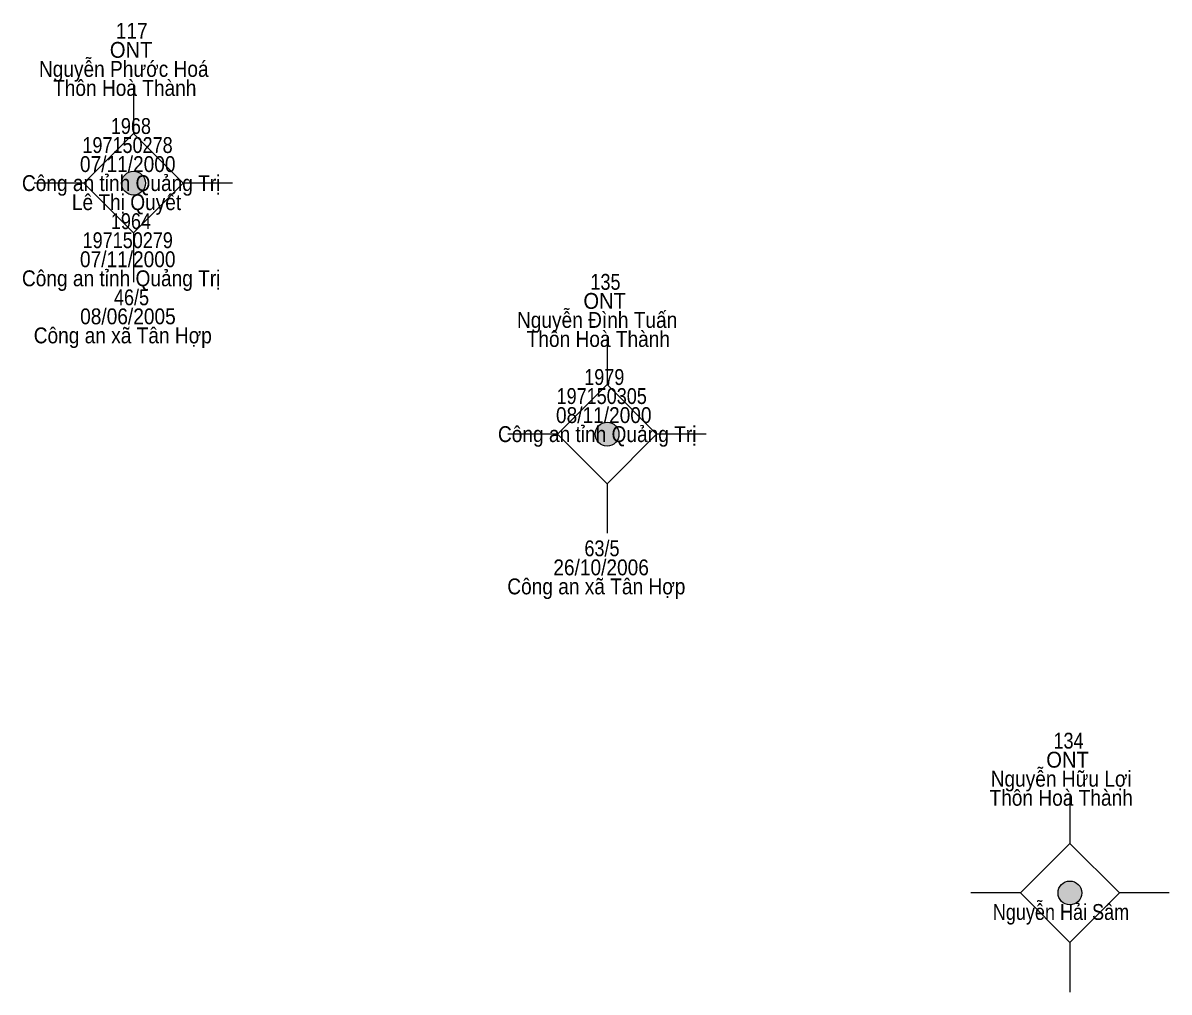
# Model space of a CAD drawing. Header units: metres. Extents: x 548452 to 551009, y 1840956 to 1844548.
# Drawn here: x 550502.14 to 550531.04, y 1841554.73 to 1841579.17 of the extents above; entities that cross this region are included whole.
import ezdxf
from ezdxf.enums import TextEntityAlignment as Align

# ---------------------------------------------------------------- set-up
doc = ezdxf.new("R2010")
doc.units = ezdxf.units.M
doc.header["$LTSCALE"] = 0.16
doc.layers.add('11', color=7, linetype='Continuous', lineweight=13)
doc.layers.add('15', color=7, linetype='Continuous')

msp = doc.modelspace()

# ---------------------------------------------------------------- hatches: boundary and pattern name
at = {"layer": '11'}
for points in [[(550505.2295, 1841575.13, 1), (550504.6295, 1841575.13, 1)], [(550517.1695, 1841568.8, 1), (550516.5695, 1841568.8, 1)], [(550528.8395, 1841557.23, 1), (550528.2395, 1841557.23, 1)]]:
    msp.add_hatch(color=256, dxfattribs=at).paths.add_polyline_path(points)

# ---------------------------------------------------------------- linework, layer by layer
for p, q in [((550504.93, 1841577.63), (550504.93, 1841576.38)), ((550503.68, 1841575.13), (550502.43, 1841575.13)), ((550507.43, 1841575.13), (550506.18, 1841575.13)), ((550504.93, 1841573.88), (550504.93, 1841572.63)), ((550516.87, 1841571.3), (550516.87, 1841570.05)), ((550515.62, 1841568.8), (550514.37, 1841568.8)), ((550519.37, 1841568.8), (550518.12, 1841568.8)), ((550516.87, 1841567.55), (550516.87, 1841566.3)), ((550528.54, 1841559.73), (550528.54, 1841558.48)), ((550527.29, 1841557.23), (550526.04, 1841557.23)), ((550531.04, 1841557.23), (550529.79, 1841557.23)), ((550528.54, 1841555.98), (550528.54, 1841554.73))]:
    msp.add_line(p, q, dxfattribs=at)
for points in [[(550504.93, 1841576.38), (550503.68, 1841575.13), (550504.93, 1841573.88), (550506.18, 1841575.13)], [(550516.87, 1841570.05), (550515.62, 1841568.8), (550516.87, 1841567.55), (550518.12, 1841568.8)], [(550528.54, 1841558.48), (550527.29, 1841557.23), (550528.54, 1841555.98), (550529.79, 1841557.23)]]:
    msp.add_lwpolyline(points, close=True, dxfattribs=at)
for centre in [(550504.9295, 1841575.13), (550516.8695, 1841568.8), (550528.5395, 1841557.23)]:
    msp.add_circle(centre, 0.3, dxfattribs=at)

# ---------------------------------------------------------------- texts
at = {"layer": '15'}
for s, width, p in [('117', 0.9, (550504.885, 1841578.77)), ('ONT', 0.95, (550504.87, 1841578.29)), ('Nguyễn Phước Hoá', 0.9, (550504.685, 1841577.81)), ('Thôn Hoà Thành', 0.9, (550504.71, 1841577.33)), ('1968', 0.85, (550504.865, 1841576.37)), ('197150278', 0.85, (550504.78, 1841575.89)), ('07/11/2000', 0.9, (550504.785, 1841575.41)), ('Công an tỉnh Quảng Trị', 0.9, (550504.62, 1841574.93)), ('Lê Thị Quyết', 0.9, (550504.755, 1841574.45)), ('1964', 0.85, (550504.865, 1841573.97)), ('197150279', 0.85, (550504.785, 1841573.49)), ('07/11/2000', 0.9, (550504.785, 1841573.01)), ('Công an tỉnh Quảng Trị', 0.9, (550504.62, 1841572.53)), ('135', 0.85, (550516.83, 1841572.44)), ('46/5', 0.85, (550504.88, 1841572.05)), ('ONT', 0.95, (550516.81, 1841571.96)), ('08/06/2005', 0.9, (550504.79, 1841571.57)), ('Nguyễn Đình Tuấn', 0.9, (550516.62, 1841571.48)), ('Công an xã Tân Hợp', 0.9, (550504.66, 1841571.09)), ('Thôn Hoà Thành', 0.9, (550516.65, 1841571)), ('1979', 0.85, (550516.8, 1841570.04)), ('197150305', 0.85, (550516.735, 1841569.56)), (' 08/11/2000', 0.9, (550516.72, 1841569.08)), (' Công an tỉnh Quảng Trị', 0.9, (550516.555, 1841568.6)), ('63/5 ', 0.85, (550516.805, 1841565.72)), ('26/10/2006', 0.9, (550516.72, 1841565.24)), ('Công an xã Tân Hợp', 0.9, (550516.6, 1841564.76)), ('134', 0.85, (550528.505, 1841560.87)), ('ONT', 0.95, (550528.48, 1841560.39)), ('Nguyễn Hữu Lợi', 0.9, (550528.32, 1841559.91)), ('Thôn Hoà Thành', 0.9, (550528.32, 1841559.43)), ('Nguyễn Hải Sâm', 0.85, (550528.315, 1841556.55))]:
    msp.add_text(s, height=0.4, dxfattribs=dict(at, width=width)).set_placement(p, align=Align.CENTER)

doc.saveas('drawing.dxf')
